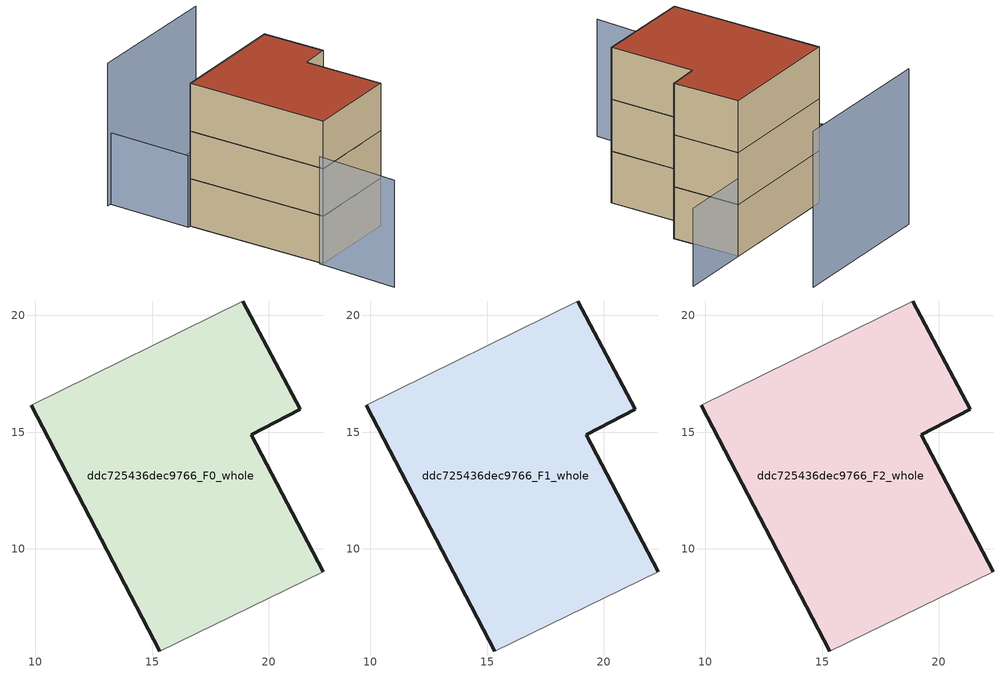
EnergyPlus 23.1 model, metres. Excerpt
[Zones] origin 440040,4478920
ddc725436dec9766_F0_whole
 floor ground (EU_floor_Construction): 22.32,9.01 19.25,14.89 21.34,15.97 18.88,20.62 9.83,16.17 15.33,5.63 z0
 wall outside (EU_wall_Construction): 15.33,5.63 9.83,16.17 / 18.88,20.62 21.34,15.97 19.25,14.89 22.32,9.01 z0:4
 wall adiabatic (EU_wall_Construction): 9.83,16.17 18.88,20.62 / 22.32,9.01 15.33,5.63 z0:4
ddc725436dec9766_F1_whole
 floor to ddc725436dec9766_F0_whole (EU_floor_Construction): 22.31,9.01 19.25,14.89 21.33,15.97 18.88,20.62 9.83,16.17 15.32,5.63 z4
 wall outside (EU_wall_Construction): 15.33,5.63 9.83,16.17 / 18.88,20.62 21.34,15.97 19.25,14.89 22.32,9.01 z4:8
 wall adiabatic (EU_wall_Construction): 9.83,16.17 18.88,20.62 / 22.32,9.01 15.33,5.63 z4:8
ddc725436dec9766_F2_whole
 floor to ddc725436dec9766_F1_whole (EU_floor_Construction): 22.31,9.01 19.25,14.89 21.33,15.97 18.88,20.62 9.83,16.17 15.32,5.63 z8
 wall outside (EU_wall_Construction): 15.33,5.63 9.83,16.17 / 18.88,20.62 21.34,15.97 19.25,14.89 22.32,9.01 z8:12
 wall adiabatic (EU_wall_Construction): 9.83,16.17 18.88,20.62 / 22.32,9.01 15.33,5.63 z8:12
 roof outside (EU_roof_Construction): 18.88,20.62 21.34,15.97 19.25,14.89 22.32,9.01 15.33,5.63 9.83,16.17 z12
shading: 17.98,-0.46 15.1,5.72 z0:9; 23.87,23.05 9.63,16.07 / 9.63,16.07 6.53,22.39 z0:6; 16.77,27.31 6.18,22.22 z0:12
[Building]
EU S2 Campaign: North Axis=0; Terrain=City; Solar Distribution=FullExterior
[Site:Location]
Madrid: Latitude=40.5; Longitude=-3.5; Time Zone=1; Elevation=609
[SizingPeriod:WeatherFileDays]
AnnualSizingPeriod: Begin Month=1; Begin Day of Month=1; End Month=12; End Day of Month=31; Day of Week for Start Day=Monday; Use Weather File Daylight Saving Period=No; Use Weather File Rain and Snow Indicators=No
[MATERIAL]
EU_InternalMass_Material: Roughness=MediumRough; Thickness=0.1; Conductivity=1; Density=1800; Specific Heat=900; Thermal Absorptance=0.9; Solar Absorptance=0.7; Visible Absorptance=0.7
[MATERIAL:NOMASS] Roughness=MediumRough; Thermal Absorptance=0.9; Solar Absorptance=0.7; Visible Absorptance=0.7
Name | Thermal Resistance
EU_wall_NoMass | 0.609216
EU_roof_NoMass | 0.513268
EU_floor_NoMass | 0.568163
[CONSTRUCTION]
EU_wall_Construction: EU_wall_NoMass
EU_roof_Construction: EU_roof_NoMass
EU_floor_Construction: EU_floor_NoMass
EU_InternalMass_Construction: EU_InternalMass_Material
[ZONE] Type=1; Multiplier=1; Ceiling Height=autocalculate; Volume=314.292; Floor Area=autocalculate; Part of Total Floor Area=Yes
ddc725436dec9766_F0_whole; ddc725436dec9766_F1_whole; ddc725436dec9766_F2_whole
[INTERNALMASS] Construction=EU_InternalMass_Construction; Surface Area=104.764
Name | Zone or ZoneList
ddc725436dec9766_F0_whole_EU_InternalMass | ddc725436dec9766_F0_whole
ddc725436dec9766_F1_whole_EU_InternalMass | ddc725436dec9766_F1_whole
ddc725436dec9766_F2_whole_EU_InternalMass | ddc725436dec9766_F2_whole
[OTHEREQUIPMENT] Fuel Type=Electricity; Design Level Calculation Method=Watts/Area; Power per Zone Floor Area=1; Fraction Latent=0; Fraction Radiant=0; Fraction Lost=0; Carbon Dioxide Generation Rate=0; EndUse Subcategory=EU_Step8_InternalGains
Name | Zone or ZoneList or Space or SpaceList | Schedule
EU_Step8_InternalGain_ddc725436dec9766_F0_whole_f000 | ddc725436dec9766_F0_whole | EU_Step8_GainSchedule_ddc725436dec9766_F0_whole_f000
EU_Step8_InternalGain_ddc725436dec9766_F1_whole_f000 | ddc725436dec9766_F1_whole | EU_Step8_GainSchedule_ddc725436dec9766_F1_whole_f000
EU_Step8_InternalGain_ddc725436dec9766_F2_whole_f000 | ddc725436dec9766_F2_whole | EU_Step8_GainSchedule_ddc725436dec9766_F2_whole_f000
[ZONEVENTILATION:DESIGNFLOWRATE] Schedule=EU_AlwaysOn; Design Flow Rate Calculation Method=AirChanges/Hour; Air Changes per Hour=0.752966; Ventilation Type=Natural; Fan Pressure Rise=0; Fan Total Efficiency=1; Constant Term Coefficient=1; Temperature Term Coefficient=0; Velocity Term Coefficient=0; Velocity Squared Term Coefficient=0; Minimum Indoor Temperature=-100; Maximum Indoor Temperature=100; Delta Temperature=-100; Minimum Outdoor Temperature=-100; Maximum Outdoor Temperature=100; Maximum Wind Speed=40
Name | Zone or ZoneList or Space or SpaceList
EU_ConstantAir_ddc725436dec9766_F0_whole | ddc725436dec9766_F0_whole
EU_ConstantAir_ddc725436dec9766_F1_whole | ddc725436dec9766_F1_whole
EU_ConstantAir_ddc725436dec9766_F2_whole | ddc725436dec9766_F2_whole
[HVACTEMPLATE:THERMOSTAT] Constant Heating Setpoint=20; Constant Cooling Setpoint=50
EU_HeatOnly_ddc725436dec9766_F0_whole; EU_HeatOnly_ddc725436dec9766_F1_whole; EU_HeatOnly_ddc725436dec9766_F2_whole
[HVACTEMPLATE:ZONE:IDEALLOADSAIRSYSTEM] System Availability Schedule=EU_AlwaysOn; Maximum Heating Supply Air Temperature=50; Minimum Cooling Supply Air Temperature=13; Maximum Heating Supply Air Humidity Ratio=0.0156; Minimum Cooling Supply Air Humidity Ratio=0.0077; Heating Limit=NoLimit; Cooling Limit=NoLimit; Heating Availability Schedule=EU_AlwaysOn; Cooling Availability Schedule=EU_CoolingOff; Dehumidification Control Type=ConstantSensibleHeatRatio; Cooling Sensible Heat Ratio=0.7; Dehumidification Setpoint=60; Humidification Control Type=None; Humidification Setpoint=30; Outdoor Air Method=None; Outdoor Air Flow Rate per Person=0.00944; Outdoor Air Flow Rate per Zone Floor Area=0; Outdoor Air Flow Rate per Zone=0; Demand Controlled Ventilation Type=None; Outdoor Air Economizer Type=NoEconomizer; Heat Recovery Type=None; Sensible Heat Recovery Effectiveness=0.7; Latent Heat Recovery Effectiveness=0.65
Name | Template Thermostat
ddc725436dec9766_F0_whole | EU_HeatOnly_ddc725436dec9766_F0_whole
ddc725436dec9766_F1_whole | EU_HeatOnly_ddc725436dec9766_F1_whole
ddc725436dec9766_F2_whole | EU_HeatOnly_ddc725436dec9766_F2_whole
[SIZING:ZONE] Zone Cooling Design Supply Air Temperature Input Method=SupplyAirTemperature; Zone Cooling Design Supply Air Temperature=13; Zone Heating Design Supply Air Temperature Input Method=SupplyAirTemperature; Zone Heating Design Supply Air Temperature=50; Zone Cooling Design Supply Air Humidity Ratio=0.008; Zone Heating Design Supply Air Humidity Ratio=0.008; Cooling Design Air Flow Method=DesignDay; Cooling Design Air Flow Rate=0; Cooling Minimum Air Flow per Zone Floor Area=0.000762; Cooling Minimum Air Flow=0; Cooling Minimum Air Flow Fraction=0.2; Heating Design Air Flow Method=DesignDay; Heating Design Air Flow Rate=0; Heating Maximum Air Flow per Zone Floor Area=0.002032; Heating Maximum Air Flow=0.141576; Heating Maximum Air Flow Fraction=0.3; Account for Dedicated Outdoor Air System=No; Dedicated Outdoor Air System Control Strategy=NeutralSupplyAir; Dedicated Outdoor Air Low Setpoint Temperature for Design=autosize; Dedicated Outdoor Air High Setpoint Temperature for Design=autosize; Zone Load Sizing Method=Sensible Load Only No Latent Load; Zone Latent Cooling Design Supply Air Humidity Ratio Input Method=HumidityRatioDifference; Zone Cooling Design Supply Air Humidity Ratio Difference=0.005; Zone Latent Heating Design Supply Air Humidity Ratio Input Method=HumidityRatioDifference; Zone Humidification Design Supply Air Humidity Ratio Difference=0.005
ddc725436dec9766_F0_whole; ddc725436dec9766_F1_whole; ddc725436dec9766_F2_whole
[SCHEDULE:CONSTANT]
Name | Hourly Value
EU_AlwaysOn | 1
EU_CoolingOff | 0
[SCHEDULE:FILE] Column Number=1; Rows to Skip at Top=0; Number of Hours of Data=8760; Column Separator=Comma; Interpolate to Timestep=No; Minutes per Item=60; Adjust Schedule for Daylight Savings=Yes
Name | File
EU_Step8_GainSchedule_ddc725436dec9766_F0_whole_f000 | ../../schedules/ddc725436dec9766/ddc725436dec9766_F0_whole_f000_gain.csv
EU_Step8_GainSchedule_ddc725436dec9766_F1_whole_f000 | ../../schedules/ddc725436dec9766/ddc725436dec9766_F1_whole_f000_gain.csv
EU_Step8_GainSchedule_ddc725436dec9766_F2_whole_f000 | ../../schedules/ddc725436dec9766/ddc725436dec9766_F2_whole_f000_gain.csv
